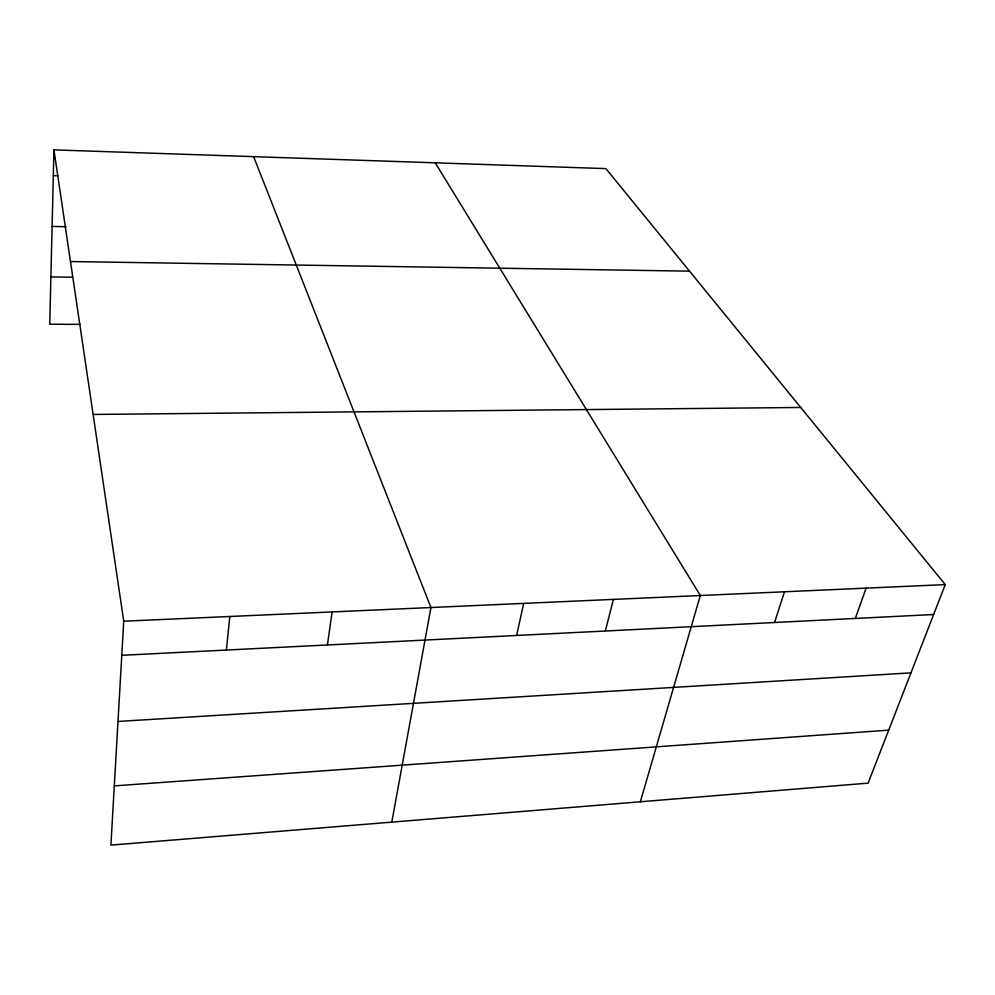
<?xml version="1.0" encoding="UTF-8"?>
<svg xmlns="http://www.w3.org/2000/svg" width="995" height="995" viewBox="0 0 995 995"><rect width="100%" height="100%" fill="white"/><g stroke="black" fill="none" stroke-linecap="round" stroke-linejoin="round"><path stroke-width="1.49" d="M53.941 149.872L123.741 621.216L110.905 845.128L868.113 783.14L945.25 584.612L605.88 168.615L53.941 149.872L49.75 324.221L80.259 324.382M226.4 650.046L229.783 616.49M327.417 644.971L332.119 611.925M391.806 822.131L430.947 607.522L253.638 156.65M516.629 635.469L523.681 603.393M605.333 631.004L613.417 599.4M640.345 801.783L700.318 595.52L435.238 162.819M774.545 622.509L784.508 591.776M855.29 618.455L866.11 588.132M114.301 785.888L888.709 730.131M117.995 721.45L910.96 672.856M121.788 655.307L933.633 614.512M123.741 621.216L945.25 584.612M93.12 414.455L800.739 407.465M50.882 276.921L72.61 277.195M70.471 261.536L689.523 271.15M52.101 226.425L65.981 226.723M53.32 175.642L57.921 175.779"/></g></svg>
